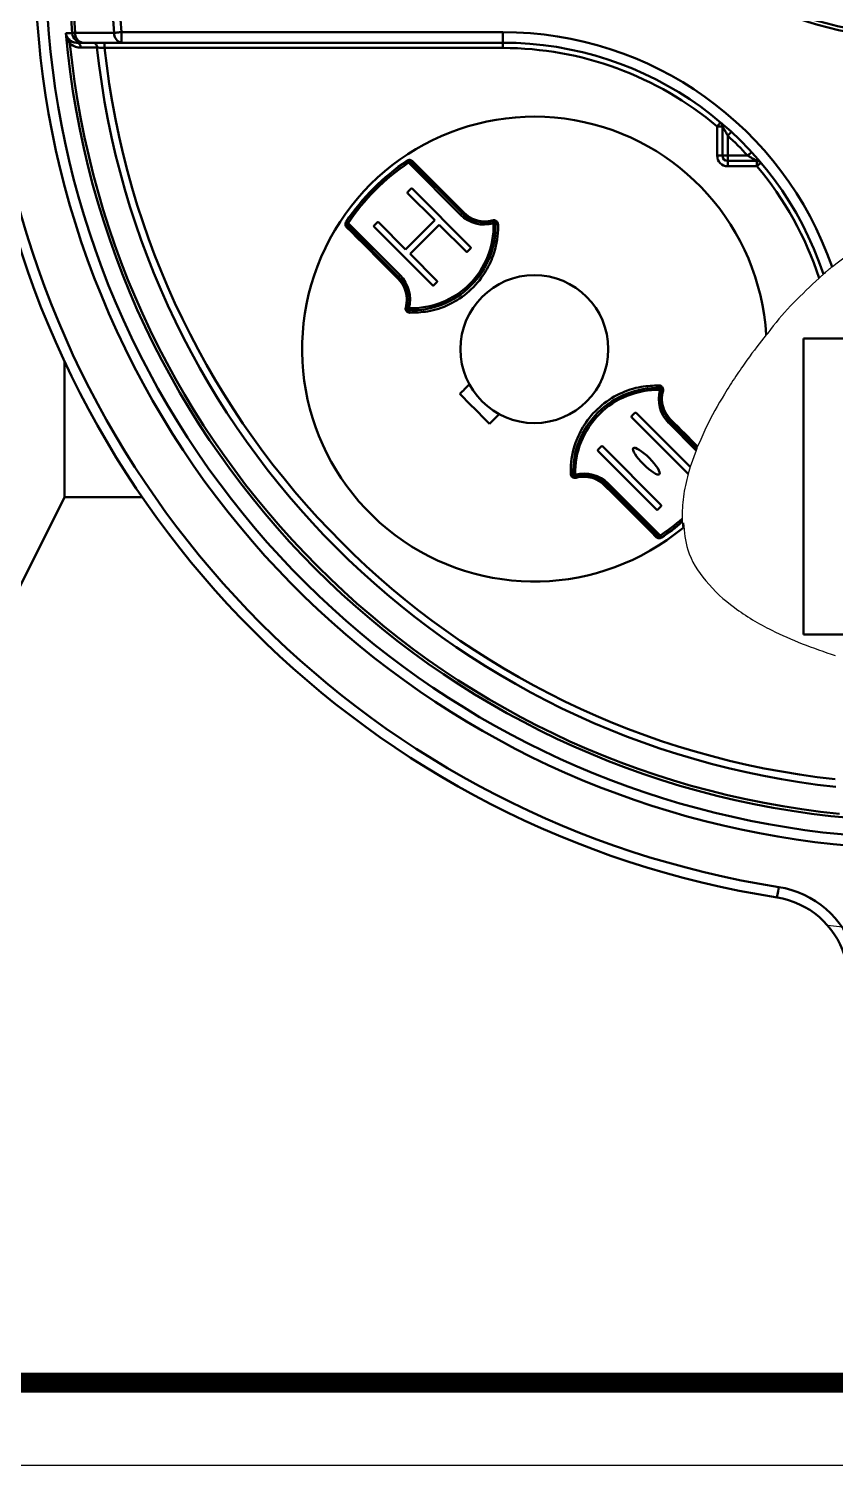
# Model space of a CAD drawing. Header units: millimetres. Extents: x 3338 to 4235, y 1659 to 2315.
# Drawn here: x 3518.4 to 3594.8, y 1658.8 to 1794.8 of the extents above; entities that cross this region are included whole.
import ezdxf

# ---------------------------------------------------------------- set-up
doc = ezdxf.new("R2010")
doc.units = ezdxf.units.MM
doc.linetypes.add('AM_ISO08W050', pattern=[18, 12, -1.5, 3, -1.5])
for name, color, linetype, lineweight in [('AM_5', 3, 'Continuous', 25), ('AM_7', 4, 'AM_ISO08W050', 25), ('AM_BOR', 7, 'Continuous', 50)]:
    doc.layers.add(name, color=color, linetype=linetype, lineweight=lineweight)

msp = doc.modelspace()

# ---------------------------------------------------------------- linework, layer by layer
msp.add_line((3338.028, 1658.846), (4234.903, 1658.846))
at = {"const_width": 1.875}
msp.add_lwpolyline([(4227.091, 2307.283), (3377.091, 2307.283), (3377.091, 1666.658), (4227.091, 1666.658)], close=True, dxfattribs=at)
at = {"layer": 'AM_5'}
for p, q in [((3581.589, 1754.9), (3581.036, 1753.332)), ((3581.036, 1753.332), (3580.843, 1752.676)), ((3580.271, 1748.137), (3580.32, 1747.556))]:
    msp.add_line(p, q, dxfattribs=at)
for points, knots in [([(3594.464, 1772.267), (3595.458, 1773.038), (3597.446, 1774.578), (3601.121, 1776.628), (3605.48, 1778.313), (3610.534, 1779.485), (3614.017, 1779.647), (3615.774, 1779.729)], [0, 0, 0, 0, 0.1637955, 0.3274378, 0.546317, 0.7711114, 1, 1, 1, 1]), ([(3594.464, 1772.267), (3594.366, 1772.186), (3594.169, 1772.022), (3593.913, 1771.803), (3593.729, 1771.644), (3593.652, 1771.576), (3593.646, 1771.571), (3593.644, 1771.569)], [0, 0, 0, 0, 0.2348681, 0.4699204, 0.6983259, 0.9103041, 1, 1, 1, 1]), ([(3593.237, 1771.206), (3591.604, 1769.676), (3589.828, 1768.012), (3588.423, 1766.041), (3588.31, 1765.882)], [0, 0, 0, 0, 0.9193932, 1, 1, 1, 1]), ([(3593.237, 1771.206), (3593.286, 1771.25), (3593.384, 1771.339), (3593.514, 1771.454), (3593.605, 1771.534), (3593.641, 1771.566), (3593.644, 1771.569), (3593.644, 1771.569)], [0, 0, 0, 0, 0.2407468, 0.4819242, 0.7099955, 0.9183992, 1, 1, 1, 1]), ([(3588.232, 1765.841), (3587.646, 1765.096), (3586.764, 1763.975), (3585.352, 1761.947), (3584.027, 1759.873), (3582.736, 1757.58), (3581.992, 1755.858), (3581.736, 1755.268)], [0, 0, 0, 0, 0.30341818, 0.45621034, 0.60888151, 0.86579673, 1, 1, 1, 1]), ([(3581.67, 1755.103), (3581.669, 1755.101), (3581.667, 1755.097), (3581.655, 1755.066), (3581.637, 1755.02), (3581.614, 1754.963), (3581.597, 1754.92), (3581.589, 1754.9)], [0, 0, 0, 0, 0.19308159, 0.38587577, 0.58510796, 0.79963721, 1, 1, 1, 1]), ([(3581.67, 1755.103), (3581.671, 1755.105), (3581.672, 1755.108), (3581.684, 1755.138), (3581.698, 1755.172), (3581.714, 1755.213), (3581.728, 1755.247), (3581.735, 1755.264), (3581.736, 1755.268)], [0, 0, 0, 0, 0.3190443, 0.5087331, 0.6656442, 0.8234939, 0.960656, 1, 1, 1, 1]), ([(3580.843, 1752.676), (3580.662, 1751.955), (3580.311, 1750.558), (3580.276, 1749.119), (3580.259, 1748.423)], [0, 0, 0, 0, 0.5162999, 1, 1, 1, 1]), ([(3580.259, 1748.423), (3580.261, 1748.389), (3580.262, 1748.326), (3580.266, 1748.248), (3580.268, 1748.197), (3580.27, 1748.171), (3580.27, 1748.168), (3580.27, 1748.167)], [0, 0, 0, 0, 0.28273748, 0.52534986, 0.71825237, 0.88089261, 1, 1, 1, 1]), ([(3580.393, 1748.04), (3580.472, 1747.176), (3580.656, 1745.17), (3582.466, 1742.36), (3585.248, 1739.83), (3588.433, 1737.974), (3591.671, 1736.536), (3593.72, 1735.844), (3594.774, 1735.488)], [0, 0, 0, 0, 0.1268464, 0.2944276, 0.4768049, 0.6807272, 0.83564, 1, 1, 1, 1])]:
    msp.add_open_spline(points, degree=3, knots=knots, dxfattribs=at)
at = {"layer": 'AM_7'}
msp.add_arc((3603.274, 1801.549), 92.061, 264.23823, 275.76177, dxfattribs=at)
at = {"layer": 'AM_BOR'}
for p, q in [((3523.495, 1793.488), (3522.948, 1793.488)), ((3527.177, 1793.488), (3523.495, 1793.488)), ((3525.559, 1793.488), (3525.559, 1792.988)), ((3527.177, 1794.488), (3563.274, 1794.488)), ((3527.177, 1794.488), (3527.177, 1793.488)), ((3563.274, 1793.488), (3527.177, 1793.488)), ((3563.274, 1794.488), (3563.274, 1793.488)), ((3563.274, 1793.488), (3563.274, 1792.988)), ((3563.274, 1792.988), (3525.559, 1792.988)), ((3584.084, 1785.566), (3583.584, 1785.566)), ((3583.584, 1782.798), (3583.584, 1785.566)), ((3584.084, 1782.798), (3584.084, 1785.566)), ((3584.584, 1784.686), (3584.584, 1782.798)), ((3584.084, 1782.798), (3583.584, 1782.798)), ((3584.584, 1782.798), (3584.084, 1782.798)), ((3584.584, 1782.798), (3584.584, 1782.298)), ((3584.584, 1782.798), (3586.472, 1782.798)), ((3554.239, 1782.304), (3554.226, 1782.324)), ((3559.284, 1777.206), (3554.351, 1782.138)), ((3554.493, 1782.28), (3559.425, 1777.347)), ((3587.352, 1782.298), (3584.584, 1782.298)), ((3584.584, 1782.298), (3584.584, 1781.798)), ((3587.352, 1781.798), (3584.584, 1781.798)), ((3587.352, 1782.298), (3587.352, 1781.798)), ((3554.571, 1779.655), (3554.288, 1779.372)), ((3556.834, 1776.685), (3554.288, 1779.231)), ((3560.228, 1774.14), (3554.713, 1779.655)), ((3548.458, 1776.523), (3548.438, 1776.536)), ((3553.415, 1771.337), (3548.482, 1776.269)), ((3548.624, 1776.411), (3553.556, 1771.478)), ((3551.389, 1776.473), (3551.106, 1776.19)), ((3556.622, 1770.534), (3551.106, 1776.049)), ((3554.076, 1773.928), (3551.531, 1776.473)), ((3556.834, 1776.685), (3554.076, 1773.928)), ((3557.258, 1776.261), (3554.501, 1773.503)), ((3559.804, 1773.716), (3557.258, 1776.261)), ((3557.046, 1770.958), (3554.501, 1773.503)), ((3560.228, 1773.998), (3559.945, 1773.716)), ((3557.046, 1770.816), (3556.763, 1770.534)), ((3591.774, 1765.488), (3591.774, 1737.488)), ((3591.774, 1765.488), (3609.774, 1765.488)), ((3521.774, 1750.488), (3521.774, 1763.307)), ((3562.031, 1757.417), (3562.945, 1758.33)), ((3575.785, 1758.442), (3575.502, 1758.159)), ((3581.036, 1753.332), (3575.926, 1758.442)), ((3580.843, 1752.676), (3575.502, 1758.018)), ((3581.589, 1754.9), (3578.992, 1757.498)), ((3579.133, 1757.639), (3581.67, 1755.103)), ((3572.603, 1755.26), (3572.32, 1754.977)), ((3577.835, 1749.32), (3572.32, 1754.836)), ((3578.259, 1749.745), (3572.744, 1755.26)), ((3578.055, 1746.696), (3573.123, 1751.629)), ((3573.264, 1751.77), (3578.197, 1746.837)), ((3514.774, 1736.488), (3521.774, 1750.488)), ((3521.774, 1750.488), (3529.119, 1750.488)), ((3578.259, 1749.603), (3577.977, 1749.32)), ((3578.055, 1746.696), (3578.197, 1746.837)), ((3591.774, 1737.488), (3639.774, 1737.488))]:
    msp.add_line(p, q, dxfattribs=at)
at = {"layer": 'AM_BOR', "flags": 128}
for points in [[(3521.899, 1794.401), (3521.951, 1794.401), (3522.161, 1794.401), (3522.499, 1794.4)], [(3522.499, 1794.4), (3522.506, 1794.401), (3522.522, 1794.402), (3522.546, 1794.405), (3522.579, 1794.408), (3522.621, 1794.411), (3522.67, 1794.416), (3522.727, 1794.42), (3522.79, 1794.426)], [(3522.79, 1794.426), (3524.207, 1794.425), (3526.473, 1794.423)], [(3526.473, 1794.423), (3526.545, 1794.43), (3526.624, 1794.437), (3526.708, 1794.445), (3526.796, 1794.453), (3526.888, 1794.461), (3526.983, 1794.47), (3527.08, 1794.479), (3527.177, 1794.488)], [(3524.844, 1793.026), (3524.135, 1793.025), (3523.299, 1793.025)], [(3583.906, 1785.948), (3583.9, 1785.941), (3583.881, 1785.919), (3583.852, 1785.884), (3583.812, 1785.836), (3583.763, 1785.779), (3583.707, 1785.712), (3583.646, 1785.641), (3583.584, 1785.566)], [(3584.922, 1785.054), (3584.915, 1785.047), (3584.896, 1785.026), (3584.865, 1784.992), (3584.823, 1784.946), (3584.772, 1784.89), (3584.713, 1784.827), (3584.65, 1784.758), (3584.584, 1784.686)], [(3586.84, 1783.136), (3586.833, 1783.129), (3586.812, 1783.11), (3586.778, 1783.079), (3586.732, 1783.037), (3586.677, 1782.985), (3586.613, 1782.927), (3586.544, 1782.863), (3586.472, 1782.798)], [(3554.351, 1782.138), (3554.329, 1782.171), (3554.308, 1782.202), (3554.289, 1782.23), (3554.272, 1782.255), (3554.258, 1782.276), (3554.248, 1782.291), (3554.241, 1782.301), (3554.239, 1782.304)], [(3554.351, 1782.138), (3554.379, 1782.166), (3554.405, 1782.192), (3554.43, 1782.217), (3554.451, 1782.238), (3554.469, 1782.256), (3554.482, 1782.269), (3554.49, 1782.277), (3554.493, 1782.28)], [(3554.728, 1782.276), (3555.21, 1781.794), (3555.733, 1781.271), (3556.294, 1780.71), (3556.892, 1780.112), (3557.526, 1779.478), (3558.193, 1778.811), (3558.892, 1778.112), (3559.621, 1777.383)], [(3587.352, 1781.798), (3587.427, 1781.86), (3587.499, 1781.921), (3587.565, 1781.977), (3587.623, 1782.025), (3587.67, 1782.066), (3587.705, 1782.095), (3587.727, 1782.114), (3587.735, 1782.12)], [(3559.425, 1777.347), (3559.422, 1777.344), (3559.414, 1777.336), (3559.401, 1777.323), (3559.384, 1777.306), (3559.362, 1777.284), (3559.338, 1777.26), (3559.311, 1777.233), (3559.284, 1777.206)], [(3559.621, 1777.383), (3559.593, 1777.363), (3559.565, 1777.347), (3559.537, 1777.335), (3559.51, 1777.328), (3559.484, 1777.325), (3559.461, 1777.328), (3559.441, 1777.335), (3559.425, 1777.347)], [(3548.624, 1776.411), (3548.591, 1776.433), (3548.56, 1776.454), (3548.531, 1776.473), (3548.506, 1776.49), (3548.486, 1776.504), (3548.47, 1776.514), (3548.461, 1776.52), (3548.458, 1776.523)], [(3548.624, 1776.411), (3548.596, 1776.383), (3548.569, 1776.357), (3548.545, 1776.332), (3548.524, 1776.311), (3548.506, 1776.293), (3548.493, 1776.28), (3548.485, 1776.272), (3548.482, 1776.269)], [(3553.379, 1771.141), (3552.65, 1771.87), (3551.951, 1772.569), (3551.284, 1773.236), (3550.65, 1773.87), (3550.052, 1774.468), (3549.491, 1775.029), (3548.968, 1775.551), (3548.486, 1776.034)], [(3562.35, 1776.578), (3562.351, 1776.574), (3562.354, 1776.563), (3562.359, 1776.545), (3562.365, 1776.521), (3562.374, 1776.492), (3562.383, 1776.459), (3562.393, 1776.423), (3562.403, 1776.385)], [(3562.603, 1776.391), (3562.599, 1776.391), (3562.588, 1776.391), (3562.57, 1776.39), (3562.545, 1776.389), (3562.514, 1776.389), (3562.48, 1776.387), (3562.442, 1776.386), (3562.403, 1776.385)], [(3562.831, 1776.301), (3562.789, 1776.299), (3562.747, 1776.302), (3562.708, 1776.309), (3562.673, 1776.32), (3562.644, 1776.334), (3562.622, 1776.351), (3562.608, 1776.371), (3562.603, 1776.391)], [(3553.415, 1771.337), (3553.427, 1771.321), (3553.434, 1771.301), (3553.436, 1771.278), (3553.434, 1771.252), (3553.427, 1771.225), (3553.415, 1771.197), (3553.399, 1771.168), (3553.379, 1771.141)], [(3553.556, 1771.478), (3553.529, 1771.45), (3553.502, 1771.424), (3553.478, 1771.4), (3553.456, 1771.378), (3553.439, 1771.36), (3553.425, 1771.347), (3553.417, 1771.339), (3553.415, 1771.337)], [(3554.184, 1768.412), (3554.188, 1768.411), (3554.199, 1768.408), (3554.216, 1768.403), (3554.24, 1768.396), (3554.269, 1768.388), (3554.303, 1768.379), (3554.339, 1768.369), (3554.377, 1768.359)], [(3554.371, 1768.159), (3554.371, 1768.162), (3554.371, 1768.174), (3554.372, 1768.192), (3554.372, 1768.217), (3554.373, 1768.247), (3554.374, 1768.282), (3554.375, 1768.32), (3554.377, 1768.359)], [(3554.461, 1767.931), (3554.463, 1767.973), (3554.46, 1768.015), (3554.453, 1768.054), (3554.442, 1768.089), (3554.428, 1768.118), (3554.41, 1768.14), (3554.391, 1768.154), (3554.371, 1768.159)], [(3560.116, 1761.159), (3560.001, 1761.044), (3559.886, 1760.929), (3559.772, 1760.814), (3559.658, 1760.7), (3559.544, 1760.586), (3559.43, 1760.472), (3559.316, 1760.359), (3559.203, 1760.245)], [(3578.177, 1760.817), (3578.157, 1760.822), (3578.137, 1760.836), (3578.12, 1760.858), (3578.106, 1760.887), (3578.095, 1760.922), (3578.088, 1760.961), (3578.085, 1761.003), (3578.087, 1761.045)], [(3578.171, 1760.617), (3578.172, 1760.656), (3578.174, 1760.694), (3578.175, 1760.728), (3578.175, 1760.759), (3578.176, 1760.783), (3578.177, 1760.802), (3578.177, 1760.813), (3578.177, 1760.817)], [(3559.203, 1760.245), (3559.556, 1759.892), (3559.909, 1759.539), (3560.263, 1759.185), (3560.617, 1758.831), (3560.971, 1758.477), (3561.325, 1758.123), (3561.678, 1757.77), (3562.031, 1757.417)], [(3578.171, 1760.617), (3578.209, 1760.607), (3578.245, 1760.597), (3578.278, 1760.587), (3578.308, 1760.579), (3578.332, 1760.573), (3578.349, 1760.568), (3578.36, 1760.565), (3578.364, 1760.564)], [(3578.992, 1757.498), (3579.019, 1757.525), (3579.046, 1757.552), (3579.07, 1757.576), (3579.092, 1757.598), (3579.109, 1757.615), (3579.122, 1757.628), (3579.13, 1757.636), (3579.133, 1757.639)], [(3579.133, 1757.639), (3579.121, 1757.655), (3579.114, 1757.675), (3579.112, 1757.698), (3579.114, 1757.724), (3579.121, 1757.751), (3579.133, 1757.779), (3579.149, 1757.807), (3579.169, 1757.835)], [(3579.169, 1757.835), (3579.514, 1757.491), (3579.852, 1757.153), (3580.183, 1756.821), (3580.508, 1756.496), (3580.826, 1756.178), (3581.137, 1755.867), (3581.44, 1755.564), (3581.736, 1755.268)], [(3569.945, 1752.585), (3569.94, 1752.605), (3569.926, 1752.624), (3569.904, 1752.642), (3569.875, 1752.656), (3569.84, 1752.667), (3569.801, 1752.674), (3569.759, 1752.677), (3569.717, 1752.675)], [(3570.145, 1752.59), (3570.106, 1752.589), (3570.068, 1752.588), (3570.034, 1752.587), (3570.003, 1752.586), (3569.978, 1752.586), (3569.96, 1752.585), (3569.949, 1752.585), (3569.945, 1752.585)], [(3570.145, 1752.59), (3570.155, 1752.553), (3570.165, 1752.517), (3570.174, 1752.483), (3570.182, 1752.454), (3570.189, 1752.43), (3570.194, 1752.412), (3570.197, 1752.401), (3570.198, 1752.398)], [(3572.927, 1751.592), (3572.954, 1751.612), (3572.983, 1751.629), (3573.011, 1751.64), (3573.038, 1751.648), (3573.064, 1751.65), (3573.087, 1751.648), (3573.107, 1751.641), (3573.123, 1751.629)], [(3577.82, 1746.7), (3577.337, 1747.182), (3576.815, 1747.705), (3576.254, 1748.266), (3575.656, 1748.864), (3575.022, 1749.498), (3574.355, 1750.165), (3573.656, 1750.864), (3572.927, 1751.592)], [(3573.123, 1751.629), (3573.125, 1751.631), (3573.134, 1751.639), (3573.147, 1751.652), (3573.164, 1751.67), (3573.186, 1751.691), (3573.21, 1751.716), (3573.237, 1751.742), (3573.264, 1751.77)], [(3578.309, 1746.672), (3578.307, 1746.675), (3578.3, 1746.684), (3578.29, 1746.7), (3578.276, 1746.72), (3578.259, 1746.745), (3578.24, 1746.774), (3578.219, 1746.805), (3578.197, 1746.837)], [(3578.322, 1746.652), (3578.319, 1746.656), (3578.316, 1746.66), (3578.314, 1746.664), (3578.312, 1746.667), (3578.311, 1746.669), (3578.31, 1746.67), (3578.309, 1746.671), (3578.309, 1746.672)], [(3589.258, 1712.586), (3589.261, 1712.605), (3589.27, 1712.661), (3589.284, 1712.752), (3589.304, 1712.875), (3589.327, 1713.025), (3589.354, 1713.196), (3589.383, 1713.381), (3589.414, 1713.574)]]:
    msp.add_lwpolyline(points, dxfattribs=at)
at = {"layer": 'AM_BOR'}
msp.add_circle((3566.274, 1764.488), 7, dxfattribs=at)
for centre, radius, start, end in [((3603.274, 1801.488), 84.295, 53.19993, 3.82866), ((3603.274, 1801.488), 83.295, 54.84184, 3.70205), ((3603.274, 1801.488), 81.085, 59.10371, 185.01442), ((3603.274, 1801.488), 80.793, 59.74822, 185.01442), ((3603.274, 1801.488), 77.125, 70.29735, 185.25574), ((3603.274, 1801.488), 76.418, 73.10155, 185.25574), ((3603.274, 1831.488), 37.707, 214.65071, 312.6428), ((3603.274, 1831.488), 37.354, 214.65071, 312.03601), ((3603.274, 1801.488), 81.683, 184.97715, 265.02285), ((3522.018, 1793.547), 0.309, 330.21718, 37.44379), ((3603.274, 1801.488), 81.391, 185.70741, 264.29259), ((3523.495, 1794.488), 1, 185.00143, 269.99143), ((3523.658, 1794.344), 0.871, 174.58704, 259.21168), ((3522.868, 1793.062), 0.433, 355.1219, 79.32602), ((3524.412, 1793.062), 0.433, 355.18318, 79.34027), ((3527.34, 1794.343), 0.87, 174.71316, 259.2389), ((3563.274, 1761.488), 33, 19.0656, 90), ((3563.274, 1761.488), 32, 18.36327, 90), ((3603.274, 1801.488), 78.885, 186.15801, 263.84199), ((3603.274, 1801.488), 78.178, 186.24189, 263.75811), ((3563.274, 1761.488), 31.5, 49.85302, 90), ((3603.274, 1801.488), 90, 188.95921, 261.04079), ((3603.274, 1801.488), 89, 188.95921, 261.04079), ((3566.274, 1764.488), 22, 3.52671, 309.67853), ((3583.584, 1785.566), 0.5, 0, 49.85302), ((3563.274, 1761.488), 31.5, 42.57048, 47.42952), ((3584.584, 1782.798), 1, 180, 270), ((3584.584, 1782.798), 0.5, 180, 270), ((3566.274, 1764.488), 21.524, 124.039, 145.961), ((3566.274, 1764.488), 21.5, 124.039, 145.961), ((3566.274, 1764.488), 21.3, 124.039, 145.961), ((3554.351, 1782.138), 0.2, 45, 124.039), ((3554.613, 1782.416), 0.182, 228.62221, 309.53668), ((3587.352, 1781.798), 0.5, 40.14698, 90), ((3563.274, 1761.488), 31.5, 17.9701, 40.14698), ((3554.359, 1779.302), 0.1, 135, 225), ((3554.642, 1779.585), 0.1, 45, 135), ((3561.546, 1779.468), 3.2, 225, 285.53097), ((3561.546, 1779.468), 3, 225, 285.53097), ((3548.624, 1776.411), 0.2, 145.961, 225), ((3548.346, 1776.149), 0.182, 320.46248, 41.37769), ((3551.177, 1776.12), 0.1, 135, 225), ((3551.46, 1776.403), 0.1, 45, 135), ((3554.607, 1776.155), 8, 268.3094, 1.6906), ((3554.607, 1776.155), 7.8, 268.3094, 1.6906), ((3561.67, 1776.471), 0.688, 8.90723, 16.87746), ((3562.403, 1776.385), 0.2, 1.6906, 105.53097), ((3559.875, 1773.786), 0.1, 225, 315), ((3560.157, 1774.069), 0.1, 315, 45), ((3551.293, 1769.215), 3, 344.46903, 45), ((3551.293, 1769.215), 3.2, 344.46903, 45), ((3556.693, 1770.604), 0.1, 225, 315), ((3556.975, 1770.887), 0.1, 315, 45), ((3554.29, 1769.092), 0.688, 253.12216, 261.09366), ((3554.377, 1768.359), 0.2, 164.46903, 268.3094), ((3577.941, 1752.821), 8, 88.3094, 181.6906), ((3578.171, 1760.617), 0.2, 344.46903, 88.3094), ((3577.941, 1752.821), 7.8, 88.3094, 181.6906), ((3581.254, 1759.76), 3.2, 164.46903, 225), ((3581.254, 1759.76), 3, 164.46903, 225), ((3578.257, 1759.884), 0.688, 73.12216, 81.09366), ((3575.572, 1758.089), 0.1, 135, 225), ((3575.855, 1758.371), 0.1, 45, 135), ((3572.39, 1754.907), 0.1, 135, 225), ((3572.673, 1755.189), 0.1, 45, 135), ((3571.001, 1749.507), 3.2, 45, 105.53097), ((3570.145, 1752.59), 0.2, 181.6906, 285.53097), ((3571.001, 1749.507), 3, 45, 105.53097), ((3570.878, 1752.504), 0.688, 188.90634, 196.87784), ((3577.906, 1749.391), 0.1, 225, 315), ((3578.189, 1749.674), 0.1, 315, 45), ((3566.274, 1764.488), 21.3, 304.039, 311.04098), ((3566.274, 1764.488), 21.5, 304.039, 310.61465), ((3566.274, 1764.488), 21.524, 304.039, 310.56499), ((3577.935, 1746.56), 0.182, 48.62152, 129.53646), ((3578.197, 1746.837), 0.2, 225, 304.039), ((3588.012, 1704.684), 9, 17.47393, 81.04079), ((3588.012, 1704.684), 8, 17.47393, 81.04079)]:
    msp.add_arc(centre, radius, start, end, dxfattribs=at)
msp.add_ellipse((3576.881, 1753.881), major_axis=(1.237, -1.237), ratio=0.2285714, dxfattribs=at)
for points, knots in [([(3521.899, 1794.401), (3521.899, 1794.4), (3521.914, 1794.277), (3521.979, 1794.039), (3522.17, 1793.835), (3522.264, 1793.735)], [0, 0, 0, 0, 0.0060563, 0.5138854, 1, 1, 1, 1]), ([(3522.287, 1793.394), (3522.189, 1793.547), (3521.991, 1793.86), (3521.918, 1794.216), (3521.899, 1794.399), (3521.899, 1794.401)], [0, 0, 0, 0, 0.4863959, 0.9939301, 1, 1, 1, 1]), ([(3522.264, 1793.735), (3522.379, 1793.659), (3522.604, 1793.51), (3522.835, 1793.495), (3522.948, 1793.488)], [0, 0, 0, 0, 0.5114842, 1, 1, 1, 1]), ([(3523.299, 1793.025), (3523.131, 1793.037), (3522.78, 1793.062), (3522.455, 1793.28), (3522.287, 1793.394)], [0, 0, 0, 0, 0.4802559, 1, 1, 1, 1]), ([(3525.559, 1792.988), (3525.523, 1792.99), (3525.373, 1792.998), (3525.11, 1793.012), (3524.933, 1793.021), (3524.844, 1793.026)], [0, 0, 0, 0, 0.1397747, 0.5702726, 1, 1, 1, 1]), ([(3584.084, 1785.566), (3584.085, 1785.564), (3584.088, 1785.559), (3584.11, 1785.522), (3584.162, 1785.433), (3584.274, 1785.241), (3584.422, 1784.981), (3584.531, 1784.782), (3584.584, 1784.686)], [0, 0, 0, 0, 0.0747796, 0.1171019, 0.2469634, 0.4436784, 0.7296173, 1, 1, 1, 1]), ([(3586.472, 1782.798), (3586.585, 1782.736), (3586.793, 1782.621), (3587.056, 1782.471), (3587.236, 1782.366), (3587.326, 1782.313), (3587.351, 1782.298), (3587.352, 1782.298), (3587.352, 1782.298)], [0, 0, 0, 0, 0.3152494, 0.5838087, 0.7689398, 0.9015522, 0.976956, 1, 1, 1, 1]), ([(3554.226, 1782.324), (3554.246, 1782.336), (3554.29, 1782.363), (3554.374, 1782.389), (3554.493, 1782.397), (3554.622, 1782.363), (3554.692, 1782.306), (3554.728, 1782.276)], [0, 0, 0, 0, 0.08537162, 0.19079481, 0.35641754, 0.66647098, 1, 1, 1, 1]), ([(3559.621, 1777.383), (3559.867, 1777.179), (3560.312, 1776.81), (3561.212, 1776.55), (3561.898, 1776.562), (3562.263, 1776.654), (3562.328, 1776.671)], [0, 0, 0, 0, 0.3569285, 0.6455883, 0.9359568, 1, 1, 1, 1]), ([(3548.486, 1776.034), (3548.443, 1776.089), (3548.378, 1776.172), (3548.364, 1776.329), (3548.385, 1776.431), (3548.41, 1776.492), (3548.431, 1776.526), (3548.438, 1776.536)], [0, 0, 0, 0, 0.4935082, 0.7465134, 0.8510379, 0.9564904, 1, 1, 1, 1]), ([(3562.831, 1776.301), (3562.833, 1776.122), (3562.842, 1775.164), (3562.545, 1773.561), (3561.572, 1771.545), (3560.157, 1769.883), (3558.247, 1768.631), (3556.265, 1767.983), (3555.024, 1767.947), (3554.461, 1767.931)], [0, 0, 0, 0, 0.0439362, 0.2362928, 0.3728218, 0.5357282, 0.6986102, 0.863201, 1, 1, 1, 1]), ([(3562.328, 1776.671), (3562.368, 1776.678), (3562.448, 1776.693), (3562.567, 1776.669), (3562.676, 1776.612), (3562.767, 1776.518), (3562.821, 1776.408), (3562.828, 1776.331), (3562.831, 1776.301)], [0, 0, 0, 0, 0.1540801, 0.3077849, 0.4711905, 0.6571519, 0.867499, 1, 1, 1, 1]), ([(3554.091, 1768.433), (3554.107, 1768.499), (3554.2, 1768.863), (3554.212, 1769.55), (3553.951, 1770.45), (3553.583, 1770.895), (3553.379, 1771.141)], [0, 0, 0, 0, 0.0640432, 0.3544128, 0.6430718, 1, 1, 1, 1]), ([(3554.461, 1767.931), (3554.403, 1767.94), (3554.293, 1767.957), (3554.164, 1768.062), (3554.092, 1768.191), (3554.069, 1768.322), (3554.084, 1768.398), (3554.091, 1768.433)], [0, 0, 0, 0, 0.2579569, 0.4849259, 0.7035838, 0.8642781, 1, 1, 1, 1]), ([(3569.717, 1752.675), (3569.715, 1752.853), (3569.706, 1753.812), (3570.003, 1755.415), (3570.975, 1757.431), (3572.391, 1759.093), (3574.301, 1760.345), (3576.283, 1760.993), (3577.524, 1761.029), (3578.087, 1761.045)], [0, 0, 0, 0, 0.0439362, 0.2362928, 0.3728218, 0.5357282, 0.6986099, 0.8632008, 1, 1, 1, 1]), ([(3578.087, 1761.045), (3578.145, 1761.036), (3578.254, 1761.018), (3578.383, 1760.914), (3578.456, 1760.785), (3578.479, 1760.654), (3578.464, 1760.577), (3578.457, 1760.542)], [0, 0, 0, 0, 0.2579528, 0.48492235, 0.70358395, 0.86427813, 1, 1, 1, 1]), ([(3578.457, 1760.542), (3578.441, 1760.476), (3578.348, 1760.112), (3578.336, 1759.426), (3578.596, 1758.526), (3578.965, 1758.081), (3579.169, 1757.835)], [0, 0, 0, 0, 0.0640432, 0.3544117, 0.6430718, 1, 1, 1, 1]), ([(3570.219, 1752.305), (3570.18, 1752.297), (3570.1, 1752.283), (3569.981, 1752.307), (3569.872, 1752.364), (3569.78, 1752.457), (3569.727, 1752.567), (3569.72, 1752.645), (3569.717, 1752.675)], [0, 0, 0, 0, 0.1540848, 0.3077855, 0.471194, 0.6571539, 0.867501, 1, 1, 1, 1]), ([(3572.927, 1751.592), (3572.681, 1751.796), (3572.236, 1752.165), (3571.336, 1752.426), (3570.649, 1752.414), (3570.285, 1752.321), (3570.219, 1752.305)], [0, 0, 0, 0, 0.3569287, 0.6455884, 0.9359568, 1, 1, 1, 1]), ([(3578.322, 1746.652), (3578.302, 1746.64), (3578.258, 1746.613), (3578.173, 1746.587), (3578.055, 1746.578), (3577.925, 1746.613), (3577.856, 1746.67), (3577.82, 1746.7)], [0, 0, 0, 0, 0.0853705, 0.1907977, 0.356417, 0.6664702, 1, 1, 1, 1])]:
    msp.add_open_spline(points, degree=3, knots=knots, dxfattribs=at)

doc.saveas('drawing.dxf')
